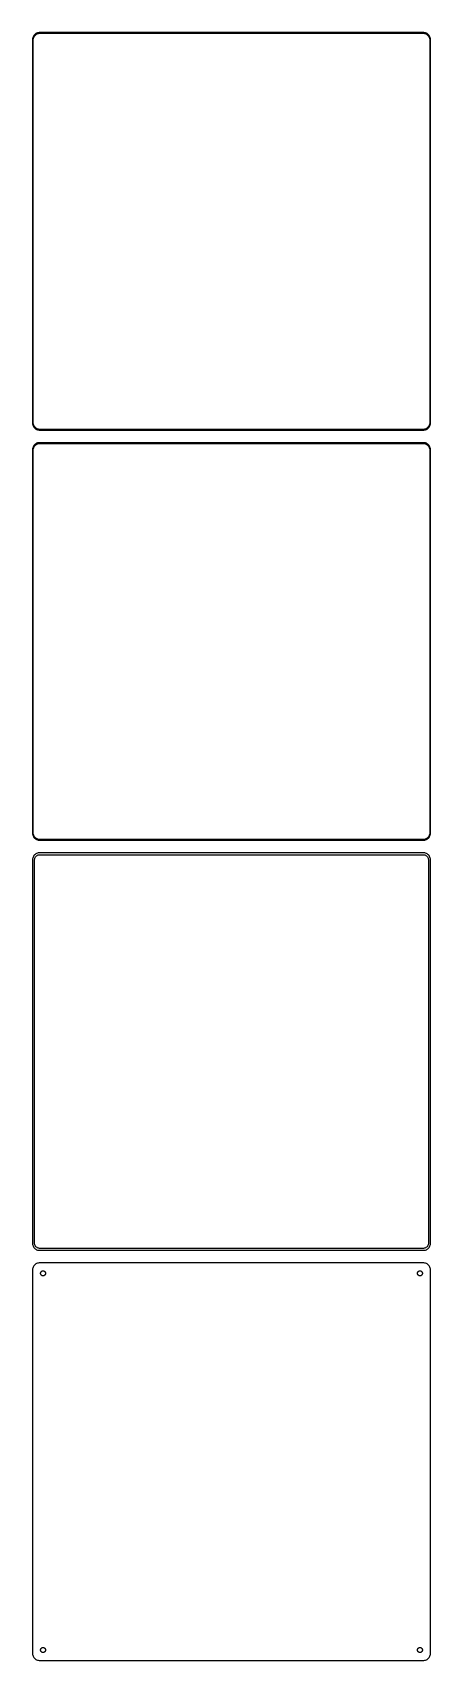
# Model space of a CAD drawing. Header units: metres. Extents: x -142 to 142, y 740 to 1906.
import ezdxf

# ---------------------------------------------------------------- set-up
doc = ezdxf.new("R2010")
doc.units = ezdxf.units.M

msp = doc.modelspace()

# ---------------------------------------------------------------- linework, layer by layer
for p, q in [((-142.343, 1902.74), (-142.461, 1902.13)), ((-142.149, 1903.34), (-142.343, 1902.74)), ((-141.882, 1903.91), (-142.149, 1903.34)), ((-141.963, 1901.85), (-141.851, 1902.43)), ((-141.545, 1904.44), (-141.882, 1903.91)), ((-141.851, 1902.43), (-141.666, 1903)), ((-141.666, 1903), (-141.412, 1903.54)), ((-141.145, 1904.92), (-141.545, 1904.44)), ((-141.412, 1903.54), (-141.093, 1904.04)), ((-140.687, 1905.35), (-141.145, 1904.92)), ((-141.093, 1904.04), (-140.713, 1904.5)), ((-140.713, 1904.5), (-140.278, 1904.91)), ((-140.179, 1905.72), (-140.687, 1905.35)), ((-140.278, 1904.91), (-139.795, 1905.26)), ((-139.629, 1906.02), (-140.179, 1905.72)), ((-139.795, 1905.26), (-139.272, 1905.55)), ((-139.045, 1906.26), (-139.629, 1906.02)), ((-139.272, 1905.55), (-138.718, 1905.77)), ((-138.437, 1906.41), (-139.045, 1906.26)), ((-138.718, 1905.77), (-138.14, 1905.92)), ((-137.814, 1906.49), (-138.437, 1906.41)), ((-138.14, 1905.92), (-137.548, 1905.99)), ((137.814, 1906.49), (-137.814, 1906.49)), ((-137.548, 1905.99), (137.548, 1905.99)), ((137.548, 1905.99), (138.14, 1905.92)), ((138.437, 1906.41), (137.814, 1906.49)), ((138.14, 1905.92), (138.718, 1905.77)), ((139.045, 1906.26), (138.437, 1906.41)), ((138.718, 1905.77), (139.272, 1905.55)), ((139.629, 1906.02), (139.045, 1906.26)), ((139.272, 1905.55), (139.795, 1905.26)), ((140.179, 1905.72), (139.629, 1906.02)), ((139.795, 1905.26), (140.278, 1904.91)), ((140.687, 1905.35), (140.179, 1905.72)), ((140.278, 1904.91), (140.713, 1904.5)), ((141.145, 1904.92), (140.687, 1905.35)), ((140.713, 1904.5), (141.093, 1904.04)), ((141.093, 1904.04), (141.412, 1903.54)), ((141.545, 1904.44), (141.145, 1904.92)), ((141.412, 1903.54), (141.666, 1903)), ((141.882, 1903.91), (141.545, 1904.44)), ((141.666, 1903), (141.851, 1902.43)), ((141.851, 1902.43), (141.963, 1901.85)), ((142.149, 1903.34), (141.882, 1903.91)), ((142.343, 1902.74), (142.149, 1903.34)), ((142.461, 1902.13), (142.343, 1902.74)), ((-142.461, 1902.13), (-142.5, 1901.5)), ((-142.5, 1901.5), (-142.5, 1626.5)), ((-142, 1901.25), (-141.963, 1901.85)), ((-142, 1626.75), (-142, 1901.25)), ((141.963, 1901.85), (142, 1901.25)), ((142, 1901.25), (142, 1626.75)), ((142.5, 1901.5), (142.461, 1902.13)), ((142.5, 1626.5), (142.5, 1901.5)), ((-142.5, 1626.5), (-142.461, 1625.87)), ((-142.461, 1625.87), (-142.343, 1625.26)), ((-142.343, 1625.26), (-142.149, 1624.66)), ((-142.149, 1624.66), (-141.882, 1624.09)), ((-141.963, 1626.15), (-142, 1626.75)), ((-141.851, 1625.57), (-141.963, 1626.15)), ((-141.882, 1624.09), (-141.545, 1623.56)), ((-141.666, 1625), (-141.851, 1625.57)), ((-141.412, 1624.46), (-141.666, 1625)), ((-141.545, 1623.56), (-141.145, 1623.08)), ((-141.093, 1623.96), (-141.412, 1624.46)), ((-141.145, 1623.08), (-140.687, 1622.65)), ((-140.713, 1623.5), (-141.093, 1623.96)), ((-140.278, 1623.09), (-140.713, 1623.5)), ((-140.687, 1622.65), (-140.179, 1622.28)), ((-139.795, 1622.74), (-140.278, 1623.09)), ((-140.179, 1622.28), (-139.629, 1621.98)), ((-139.272, 1622.45), (-139.795, 1622.74)), ((-138.718, 1622.23), (-139.272, 1622.45)), ((-138.14, 1622.08), (-138.718, 1622.23)), ((138.718, 1622.23), (138.14, 1622.08)), ((139.272, 1622.45), (138.718, 1622.23)), ((139.795, 1622.74), (139.272, 1622.45)), ((139.629, 1621.98), (140.179, 1622.28)), ((140.278, 1623.09), (139.795, 1622.74)), ((140.179, 1622.28), (140.687, 1622.65)), ((140.713, 1623.5), (140.278, 1623.09)), ((140.687, 1622.65), (141.145, 1623.08)), ((141.093, 1623.96), (140.713, 1623.5)), ((141.412, 1624.46), (141.093, 1623.96)), ((141.145, 1623.08), (141.545, 1623.56)), ((141.666, 1625), (141.412, 1624.46)), ((141.545, 1623.56), (141.882, 1624.09)), ((141.851, 1625.57), (141.666, 1625)), ((141.963, 1626.15), (141.851, 1625.57)), ((141.882, 1624.09), (142.149, 1624.66)), ((142, 1626.75), (141.963, 1626.15)), ((142.149, 1624.66), (142.343, 1625.26)), ((142.343, 1625.26), (142.461, 1625.87)), ((142.461, 1625.87), (142.5, 1626.5)), ((-141.545, 1610.44), (-141.882, 1609.91)), ((-141.145, 1610.92), (-141.545, 1610.44)), ((-140.687, 1611.35), (-141.145, 1610.92)), ((-141.093, 1610.04), (-140.713, 1610.5)), ((-140.713, 1610.5), (-140.278, 1610.91)), ((-140.179, 1611.72), (-140.687, 1611.35)), ((-140.278, 1610.91), (-139.795, 1611.26)), ((-139.629, 1612.02), (-140.179, 1611.72)), ((-139.795, 1611.26), (-139.272, 1611.55)), ((-139.629, 1621.98), (-139.045, 1621.74)), ((-139.045, 1612.26), (-139.629, 1612.02)), ((-139.272, 1611.55), (-138.718, 1611.77)), ((-139.045, 1621.74), (-138.437, 1621.59)), ((-138.437, 1612.41), (-139.045, 1612.26)), ((-138.718, 1611.77), (-138.14, 1611.92)), ((-138.437, 1621.59), (-137.814, 1621.51)), ((-137.814, 1612.49), (-138.437, 1612.41)), ((-137.548, 1622.01), (-138.14, 1622.08)), ((-138.14, 1611.92), (-137.548, 1611.99)), ((-137.814, 1621.51), (137.814, 1621.51)), ((137.814, 1612.49), (-137.814, 1612.49)), ((137.548, 1622.01), (-137.548, 1622.01)), ((-137.548, 1611.99), (137.548, 1611.99)), ((138.14, 1622.08), (137.548, 1622.01)), ((137.548, 1611.99), (138.14, 1611.92)), ((137.814, 1621.51), (138.437, 1621.59)), ((138.437, 1612.41), (137.814, 1612.49)), ((138.14, 1611.92), (138.718, 1611.77)), ((138.437, 1621.59), (139.045, 1621.74)), ((139.045, 1612.26), (138.437, 1612.41)), ((138.718, 1611.77), (139.272, 1611.55)), ((139.045, 1621.74), (139.629, 1621.98)), ((139.629, 1612.02), (139.045, 1612.26)), ((139.272, 1611.55), (139.795, 1611.26)), ((140.179, 1611.72), (139.629, 1612.02)), ((139.795, 1611.26), (140.278, 1610.91)), ((140.687, 1611.35), (140.179, 1611.72)), ((140.278, 1610.91), (140.713, 1610.5)), ((141.145, 1610.92), (140.687, 1611.35)), ((140.713, 1610.5), (141.093, 1610.04)), ((141.545, 1610.44), (141.145, 1610.92)), ((141.882, 1609.91), (141.545, 1610.44)), ((-142.461, 1608.13), (-142.5, 1607.5)), ((-142.5, 1607.5), (-142.5, 1332.5)), ((-142.343, 1608.74), (-142.461, 1608.13)), ((-142.149, 1609.34), (-142.343, 1608.74)), ((-141.882, 1609.91), (-142.149, 1609.34)), ((-142, 1607.25), (-141.963, 1607.85)), ((-142, 1332.75), (-142, 1607.25)), ((-141.963, 1607.85), (-141.851, 1608.43)), ((-141.851, 1608.43), (-141.666, 1609)), ((-141.666, 1609), (-141.412, 1609.54)), ((-141.412, 1609.54), (-141.093, 1610.04)), ((141.093, 1610.04), (141.412, 1609.54)), ((141.412, 1609.54), (141.666, 1609)), ((141.666, 1609), (141.851, 1608.43)), ((141.851, 1608.43), (141.963, 1607.85)), ((142.149, 1609.34), (141.882, 1609.91)), ((141.963, 1607.85), (142, 1607.25)), ((142, 1607.25), (142, 1332.75)), ((142.343, 1608.74), (142.149, 1609.34)), ((142.461, 1608.13), (142.343, 1608.74)), ((142.5, 1607.5), (142.461, 1608.13)), ((142.5, 1332.5), (142.5, 1607.5)), ((-142.5, 1332.5), (-142.461, 1331.87)), ((-142.461, 1331.87), (-142.343, 1331.26)), ((-142.343, 1331.26), (-142.149, 1330.66)), ((-142.149, 1330.66), (-141.882, 1330.09)), ((-141.963, 1332.15), (-142, 1332.75)), ((-141.851, 1331.57), (-141.963, 1332.15)), ((-141.666, 1331), (-141.851, 1331.57)), ((-141.412, 1330.46), (-141.666, 1331)), ((-141.093, 1329.96), (-141.412, 1330.46)), ((141.412, 1330.46), (141.093, 1329.96)), ((141.666, 1331), (141.412, 1330.46)), ((141.851, 1331.57), (141.666, 1331)), ((141.963, 1332.15), (141.851, 1331.57)), ((141.882, 1330.09), (142.149, 1330.66)), ((142, 1332.75), (141.963, 1332.15)), ((142.149, 1330.66), (142.343, 1331.26)), ((142.343, 1331.26), (142.461, 1331.87)), ((142.461, 1331.87), (142.5, 1332.5)), ((-141.882, 1330.09), (-141.545, 1329.56)), ((-141.545, 1329.56), (-141.145, 1329.08)), ((-141.145, 1329.08), (-140.687, 1328.65)), ((-140.713, 1329.5), (-141.093, 1329.96)), ((-140.278, 1329.09), (-140.713, 1329.5)), ((-140.687, 1328.65), (-140.179, 1328.28)), ((-139.795, 1328.74), (-140.278, 1329.09)), ((-140.179, 1328.28), (-139.629, 1327.98)), ((-139.272, 1328.45), (-139.795, 1328.74)), ((-139.629, 1327.98), (-139.045, 1327.74)), ((-138.718, 1328.23), (-139.272, 1328.45)), ((-139.045, 1327.74), (-138.437, 1327.59)), ((-138.14, 1328.08), (-138.718, 1328.23)), ((-138.437, 1327.59), (-137.814, 1327.51)), ((-137.548, 1328.01), (-138.14, 1328.08)), ((-137.814, 1327.51), (137.814, 1327.51)), ((137.548, 1328.01), (-137.548, 1328.01)), ((138.14, 1328.08), (137.548, 1328.01)), ((137.814, 1327.51), (138.437, 1327.59)), ((138.718, 1328.23), (138.14, 1328.08)), ((138.437, 1327.59), (139.045, 1327.74)), ((139.272, 1328.45), (138.718, 1328.23)), ((139.045, 1327.74), (139.629, 1327.98)), ((139.795, 1328.74), (139.272, 1328.45)), ((139.629, 1327.98), (140.179, 1328.28)), ((140.278, 1329.09), (139.795, 1328.74)), ((140.179, 1328.28), (140.687, 1328.65)), ((140.713, 1329.5), (140.278, 1329.09)), ((140.687, 1328.65), (141.145, 1329.08)), ((141.093, 1329.96), (140.713, 1329.5)), ((141.145, 1329.08), (141.545, 1329.56)), ((141.545, 1329.56), (141.882, 1330.09)), ((-142.461, 1314.13), (-142.5, 1313.5)), ((-142.5, 1313.5), (-142.5, 1038.5)), ((-142.343, 1314.74), (-142.461, 1314.13)), ((-142.149, 1315.34), (-142.343, 1314.74)), ((-141.882, 1315.91), (-142.149, 1315.34)), ((-141.545, 1316.44), (-141.882, 1315.91)), ((-141.145, 1316.92), (-141.545, 1316.44)), ((-140.687, 1317.35), (-141.145, 1316.92)), ((-141.119, 1313.25), (-141.089, 1313.73)), ((-141.119, 1038.75), (-141.119, 1313.25)), ((-141.089, 1313.73), (-140.998, 1314.21)), ((-140.998, 1314.21), (-140.848, 1314.67)), ((-140.848, 1314.67), (-140.641, 1315.11)), ((-140.179, 1317.72), (-140.687, 1317.35)), ((-140.641, 1315.11), (-140.38, 1315.52)), ((-140.38, 1315.52), (-140.071, 1315.9)), ((-139.629, 1318.02), (-140.179, 1317.72)), ((-140.071, 1315.9), (-139.716, 1316.23)), ((-139.716, 1316.23), (-139.323, 1316.52)), ((-139.045, 1318.26), (-139.629, 1318.02)), ((-139.323, 1316.52), (-138.898, 1316.75)), ((-138.437, 1318.41), (-139.045, 1318.26)), ((-138.898, 1316.75), (-138.446, 1316.93)), ((-138.446, 1316.93), (-137.975, 1317.05)), ((-137.814, 1318.49), (-138.437, 1318.41)), ((-137.975, 1317.05), (-137.493, 1317.11)), ((137.814, 1318.49), (-137.814, 1318.49)), ((-137.493, 1317.11), (137.493, 1317.11)), ((137.493, 1317.11), (137.975, 1317.05)), ((138.437, 1318.41), (137.814, 1318.49)), ((137.975, 1317.05), (138.446, 1316.93)), ((139.045, 1318.26), (138.437, 1318.41)), ((138.446, 1316.93), (138.898, 1316.75)), ((138.898, 1316.75), (139.323, 1316.52)), ((139.629, 1318.02), (139.045, 1318.26)), ((139.323, 1316.52), (139.716, 1316.23)), ((140.179, 1317.72), (139.629, 1318.02)), ((139.716, 1316.23), (140.071, 1315.9)), ((140.071, 1315.9), (140.38, 1315.52)), ((140.687, 1317.35), (140.179, 1317.72)), ((140.38, 1315.52), (140.641, 1315.11)), ((140.641, 1315.11), (140.848, 1314.67)), ((141.145, 1316.92), (140.687, 1317.35)), ((140.848, 1314.67), (140.998, 1314.21)), ((140.998, 1314.21), (141.089, 1313.73)), ((141.089, 1313.73), (141.119, 1313.25)), ((141.119, 1313.25), (141.119, 1038.75)), ((141.545, 1316.44), (141.145, 1316.92)), ((141.882, 1315.91), (141.545, 1316.44)), ((142.149, 1315.34), (141.882, 1315.91)), ((142.343, 1314.74), (142.149, 1315.34)), ((142.461, 1314.13), (142.343, 1314.74)), ((142.5, 1313.5), (142.461, 1314.13)), ((142.5, 1038.5), (142.5, 1313.5)), ((-141.089, 1038.27), (-141.119, 1038.75)), ((141.119, 1038.75), (141.089, 1038.27)), ((-142.5, 1038.5), (-142.461, 1037.87)), ((-142.461, 1037.87), (-142.343, 1037.26)), ((-142.343, 1037.26), (-142.149, 1036.66)), ((-142.149, 1036.66), (-141.882, 1036.09)), ((-141.882, 1036.09), (-141.545, 1035.56)), ((-141.545, 1035.56), (-141.145, 1035.08)), ((-141.145, 1035.08), (-140.687, 1034.65)), ((-140.998, 1037.79), (-141.089, 1038.27)), ((-140.848, 1037.33), (-140.998, 1037.79)), ((-140.641, 1036.89), (-140.848, 1037.33)), ((-140.687, 1034.65), (-140.179, 1034.28)), ((-140.38, 1036.48), (-140.641, 1036.89)), ((-140.071, 1036.1), (-140.38, 1036.48)), ((-140.179, 1034.28), (-139.629, 1033.98)), ((-139.716, 1035.77), (-140.071, 1036.1)), ((-139.323, 1035.48), (-139.716, 1035.77)), ((-139.629, 1033.98), (-139.045, 1033.74)), ((-138.898, 1035.25), (-139.323, 1035.48)), ((-139.045, 1033.74), (-138.437, 1033.59)), ((-138.446, 1035.07), (-138.898, 1035.25)), ((-137.975, 1034.95), (-138.446, 1035.07)), ((-138.437, 1033.59), (-137.814, 1033.51)), ((-137.493, 1034.89), (-137.975, 1034.95)), ((-137.814, 1033.51), (137.814, 1033.51)), ((137.493, 1034.89), (-137.493, 1034.89)), ((137.975, 1034.95), (137.493, 1034.89)), ((137.814, 1033.51), (138.437, 1033.59)), ((138.446, 1035.07), (137.975, 1034.95)), ((138.437, 1033.59), (139.045, 1033.74)), ((138.898, 1035.25), (138.446, 1035.07)), ((139.323, 1035.48), (138.898, 1035.25)), ((139.045, 1033.74), (139.629, 1033.98)), ((139.716, 1035.77), (139.323, 1035.48)), ((139.629, 1033.98), (140.179, 1034.28)), ((140.071, 1036.1), (139.716, 1035.77)), ((140.38, 1036.48), (140.071, 1036.1)), ((140.179, 1034.28), (140.687, 1034.65)), ((140.641, 1036.89), (140.38, 1036.48)), ((140.848, 1037.33), (140.641, 1036.89)), ((140.687, 1034.65), (141.145, 1035.08)), ((140.998, 1037.79), (140.848, 1037.33)), ((141.089, 1038.27), (140.998, 1037.79)), ((141.145, 1035.08), (141.545, 1035.56)), ((141.545, 1035.56), (141.882, 1036.09)), ((141.882, 1036.09), (142.149, 1036.66)), ((142.149, 1036.66), (142.343, 1037.26)), ((142.343, 1037.26), (142.461, 1037.87)), ((142.461, 1037.87), (142.5, 1038.5)), ((-142.461, 1020.13), (-142.5, 1019.5)), ((-142.5, 1019.5), (-142.5, 744.5)), ((-142.343, 1020.74), (-142.461, 1020.13)), ((-142.149, 1021.34), (-142.343, 1020.74)), ((-141.882, 1021.91), (-142.149, 1021.34)), ((-141.545, 1022.44), (-141.882, 1021.91)), ((-141.145, 1022.92), (-141.545, 1022.44)), ((-140.687, 1023.35), (-141.145, 1022.92)), ((-140.179, 1023.72), (-140.687, 1023.35)), ((-139.629, 1024.02), (-140.179, 1023.72)), ((-139.045, 1024.26), (-139.629, 1024.02)), ((-138.437, 1024.41), (-139.045, 1024.26)), ((-137.814, 1024.49), (-138.437, 1024.41)), ((137.814, 1024.49), (-137.814, 1024.49)), ((-136.8, 1017), (-136.786, 1017.23)), ((-136.786, 1016.77), (-136.8, 1017)), ((-136.786, 1017.23), (-136.743, 1017.45)), ((-136.743, 1016.55), (-136.786, 1016.77)), ((-136.743, 1017.45), (-136.674, 1017.66)), ((-136.674, 1016.34), (-136.743, 1016.55)), ((-136.674, 1017.66), (-136.577, 1017.87)), ((-136.577, 1016.13), (-136.674, 1016.34)), ((-136.577, 1017.87), (-136.456, 1018.06)), ((-136.456, 1015.94), (-136.577, 1016.13)), ((-136.456, 1018.06), (-136.312, 1018.23)), ((-136.312, 1015.77), (-136.456, 1015.94)), ((-136.312, 1018.23), (-136.147, 1018.39)), ((-136.147, 1015.61), (-136.312, 1015.77)), ((-136.147, 1018.39), (-135.964, 1018.52)), ((-135.964, 1015.48), (-136.147, 1015.61)), ((-135.964, 1018.52), (-135.766, 1018.63)), ((-135.766, 1015.37), (-135.964, 1015.48)), ((-135.766, 1018.63), (-135.556, 1018.71)), ((-135.556, 1015.29), (-135.766, 1015.37)), ((-135.556, 1018.71), (-135.337, 1018.77)), ((-135.337, 1015.23), (-135.556, 1015.29)), ((-135.337, 1018.77), (-135.113, 1018.8)), ((-135.113, 1018.8), (-134.887, 1018.8)), ((-134.887, 1018.8), (-134.663, 1018.77)), ((-134.663, 1018.77), (-134.444, 1018.71)), ((-134.444, 1015.29), (-134.663, 1015.23)), ((-134.444, 1018.71), (-134.234, 1018.63)), ((-134.234, 1015.37), (-134.444, 1015.29)), ((-134.234, 1018.63), (-134.036, 1018.52)), ((-134.036, 1015.48), (-134.234, 1015.37)), ((-134.036, 1018.52), (-133.853, 1018.39)), ((-133.853, 1015.61), (-134.036, 1015.48)), ((-133.853, 1018.39), (-133.688, 1018.23)), ((-133.688, 1015.77), (-133.853, 1015.61)), ((-133.688, 1018.23), (-133.544, 1018.06)), ((-133.544, 1015.94), (-133.688, 1015.77)), ((-133.544, 1018.06), (-133.423, 1017.87)), ((-133.423, 1016.13), (-133.544, 1015.94)), ((-133.423, 1017.87), (-133.326, 1017.66)), ((-133.326, 1016.34), (-133.423, 1016.13)), ((-133.326, 1017.66), (-133.257, 1017.45)), ((-133.257, 1016.55), (-133.326, 1016.34)), ((-133.257, 1017.45), (-133.214, 1017.23)), ((-133.214, 1016.77), (-133.257, 1016.55)), ((-133.214, 1017.23), (-133.2, 1017)), ((-133.2, 1017), (-133.214, 1016.77)), ((133.2, 1017), (133.214, 1017.23)), ((133.214, 1016.77), (133.2, 1017)), ((133.214, 1017.23), (133.257, 1017.45)), ((133.257, 1016.55), (133.214, 1016.77)), ((133.257, 1017.45), (133.326, 1017.66)), ((133.326, 1016.34), (133.257, 1016.55)), ((133.326, 1017.66), (133.423, 1017.87)), ((133.423, 1016.13), (133.326, 1016.34)), ((133.423, 1017.87), (133.544, 1018.06)), ((133.544, 1015.94), (133.423, 1016.13)), ((133.544, 1018.06), (133.688, 1018.23)), ((133.688, 1015.77), (133.544, 1015.94)), ((133.688, 1018.23), (133.853, 1018.39)), ((133.853, 1015.61), (133.688, 1015.77)), ((133.853, 1018.39), (134.036, 1018.52)), ((134.036, 1015.48), (133.853, 1015.61)), ((134.036, 1018.52), (134.234, 1018.63)), ((134.234, 1015.37), (134.036, 1015.48)), ((134.234, 1018.63), (134.444, 1018.71)), ((134.444, 1015.29), (134.234, 1015.37)), ((134.444, 1018.71), (134.663, 1018.77)), ((134.663, 1015.23), (134.444, 1015.29)), ((134.663, 1018.77), (134.887, 1018.8)), ((134.887, 1018.8), (135.113, 1018.8)), ((135.113, 1018.8), (135.337, 1018.77)), ((135.337, 1018.77), (135.556, 1018.71)), ((135.556, 1015.29), (135.337, 1015.23)), ((135.556, 1018.71), (135.766, 1018.63)), ((135.766, 1015.37), (135.556, 1015.29)), ((135.766, 1018.63), (135.964, 1018.52)), ((135.964, 1015.48), (135.766, 1015.37)), ((135.964, 1018.52), (136.147, 1018.39)), ((136.147, 1015.61), (135.964, 1015.48)), ((136.147, 1018.39), (136.312, 1018.23)), ((136.312, 1015.77), (136.147, 1015.61)), ((136.312, 1018.23), (136.456, 1018.06)), ((136.456, 1015.94), (136.312, 1015.77)), ((136.456, 1018.06), (136.577, 1017.87)), ((136.577, 1016.13), (136.456, 1015.94)), ((136.577, 1017.87), (136.674, 1017.66)), ((136.674, 1016.34), (136.577, 1016.13)), ((136.674, 1017.66), (136.743, 1017.45)), ((136.743, 1016.55), (136.674, 1016.34)), ((136.743, 1017.45), (136.786, 1017.23)), ((136.786, 1016.77), (136.743, 1016.55)), ((136.786, 1017.23), (136.8, 1017)), ((136.8, 1017), (136.786, 1016.77)), ((138.437, 1024.41), (137.814, 1024.49)), ((139.045, 1024.26), (138.437, 1024.41)), ((139.629, 1024.02), (139.045, 1024.26)), ((140.179, 1023.72), (139.629, 1024.02)), ((140.687, 1023.35), (140.179, 1023.72)), ((141.145, 1022.92), (140.687, 1023.35)), ((141.545, 1022.44), (141.145, 1022.92)), ((141.882, 1021.91), (141.545, 1022.44)), ((142.149, 1021.34), (141.882, 1021.91)), ((142.343, 1020.74), (142.149, 1021.34)), ((142.461, 1020.13), (142.343, 1020.74)), ((142.5, 1019.5), (142.461, 1020.13)), ((142.5, 744.5), (142.5, 1019.5)), ((-135.113, 1015.2), (-135.337, 1015.23)), ((-134.887, 1015.2), (-135.113, 1015.2)), ((-134.663, 1015.23), (-134.887, 1015.2)), ((134.887, 1015.2), (134.663, 1015.23)), ((135.113, 1015.2), (134.887, 1015.2)), ((135.337, 1015.23), (135.113, 1015.2)), ((-136.8, 747), (-136.786, 747.226)), ((-136.786, 746.774), (-136.8, 747)), ((-136.786, 747.226), (-136.743, 747.448)), ((-136.743, 747.448), (-136.674, 747.663)), ((-136.674, 747.663), (-136.577, 747.867)), ((-136.577, 747.867), (-136.456, 748.058)), ((-136.456, 748.058), (-136.312, 748.232)), ((-136.312, 748.232), (-136.147, 748.387)), ((-136.147, 748.387), (-135.964, 748.52)), ((-135.964, 748.52), (-135.766, 748.629)), ((-135.766, 748.629), (-135.556, 748.712)), ((-135.556, 748.712), (-135.337, 748.768)), ((-135.337, 748.768), (-135.113, 748.796)), ((-135.113, 748.796), (-134.887, 748.796)), ((-134.887, 748.796), (-134.663, 748.768)), ((-134.663, 748.768), (-134.444, 748.712)), ((-134.444, 748.712), (-134.234, 748.629)), ((-134.234, 748.629), (-134.036, 748.52)), ((-134.036, 748.52), (-133.853, 748.387)), ((-133.853, 748.387), (-133.688, 748.232)), ((-133.688, 748.232), (-133.544, 748.058)), ((-133.544, 748.058), (-133.423, 747.867)), ((-133.423, 747.867), (-133.326, 747.663)), ((-133.326, 747.663), (-133.257, 747.448)), ((-133.257, 747.448), (-133.214, 747.226)), ((-133.214, 747.226), (-133.2, 747)), ((-133.2, 747), (-133.214, 746.774)), ((133.2, 747), (133.214, 747.226)), ((133.214, 746.774), (133.2, 747)), ((133.214, 747.226), (133.257, 747.448)), ((133.257, 747.448), (133.326, 747.663)), ((133.326, 747.663), (133.423, 747.867)), ((133.423, 747.867), (133.544, 748.058)), ((133.544, 748.058), (133.688, 748.232)), ((133.688, 748.232), (133.853, 748.387)), ((133.853, 748.387), (134.036, 748.52)), ((134.036, 748.52), (134.234, 748.629)), ((134.234, 748.629), (134.444, 748.712)), ((134.444, 748.712), (134.663, 748.768)), ((134.663, 748.768), (134.887, 748.796)), ((134.887, 748.796), (135.113, 748.796)), ((135.113, 748.796), (135.337, 748.768)), ((135.337, 748.768), (135.556, 748.712)), ((135.556, 748.712), (135.766, 748.629)), ((135.766, 748.629), (135.964, 748.52)), ((135.964, 748.52), (136.147, 748.387)), ((136.147, 748.387), (136.312, 748.232)), ((136.312, 748.232), (136.456, 748.058)), ((136.456, 748.058), (136.577, 747.867)), ((136.577, 747.867), (136.674, 747.663)), ((136.674, 747.663), (136.743, 747.448)), ((136.743, 747.448), (136.786, 747.226)), ((136.786, 747.226), (136.8, 747)), ((136.8, 747), (136.786, 746.774)), ((-142.5, 744.5), (-142.461, 743.873)), ((-142.461, 743.873), (-142.343, 743.257)), ((-142.343, 743.257), (-142.149, 742.659)), ((-142.149, 742.659), (-141.882, 742.091)), ((-141.882, 742.091), (-141.545, 741.561)), ((-141.545, 741.561), (-141.145, 741.077)), ((-141.145, 741.077), (-140.687, 740.647)), ((-140.687, 740.647), (-140.179, 740.278)), ((-140.179, 740.278), (-139.629, 739.976)), ((-139.629, 739.976), (-139.045, 739.745)), ((-139.045, 739.745), (-138.437, 739.589)), ((-138.437, 739.589), (-137.814, 739.51)), ((-137.814, 739.51), (137.814, 739.51)), ((-136.743, 746.552), (-136.786, 746.774)), ((-136.674, 746.337), (-136.743, 746.552)), ((-136.577, 746.133), (-136.674, 746.337)), ((-136.456, 745.942), (-136.577, 746.133)), ((-136.312, 745.768), (-136.456, 745.942)), ((-136.147, 745.613), (-136.312, 745.768)), ((-135.964, 745.48), (-136.147, 745.613)), ((-135.766, 745.371), (-135.964, 745.48)), ((-135.556, 745.288), (-135.766, 745.371)), ((-135.337, 745.232), (-135.556, 745.288)), ((-135.113, 745.204), (-135.337, 745.232)), ((-134.887, 745.204), (-135.113, 745.204)), ((-134.663, 745.232), (-134.887, 745.204)), ((-134.444, 745.288), (-134.663, 745.232)), ((-134.234, 745.371), (-134.444, 745.288)), ((-134.036, 745.48), (-134.234, 745.371)), ((-133.853, 745.613), (-134.036, 745.48)), ((-133.688, 745.768), (-133.853, 745.613)), ((-133.544, 745.942), (-133.688, 745.768)), ((-133.423, 746.133), (-133.544, 745.942)), ((-133.326, 746.337), (-133.423, 746.133)), ((-133.257, 746.552), (-133.326, 746.337)), ((-133.214, 746.774), (-133.257, 746.552)), ((133.257, 746.552), (133.214, 746.774)), ((133.326, 746.337), (133.257, 746.552)), ((133.423, 746.133), (133.326, 746.337)), ((133.544, 745.942), (133.423, 746.133)), ((133.688, 745.768), (133.544, 745.942)), ((133.853, 745.613), (133.688, 745.768)), ((134.036, 745.48), (133.853, 745.613)), ((134.234, 745.371), (134.036, 745.48)), ((134.444, 745.288), (134.234, 745.371)), ((134.663, 745.232), (134.444, 745.288)), ((134.887, 745.204), (134.663, 745.232)), ((135.113, 745.204), (134.887, 745.204)), ((135.337, 745.232), (135.113, 745.204)), ((135.556, 745.288), (135.337, 745.232)), ((135.766, 745.371), (135.556, 745.288)), ((135.964, 745.48), (135.766, 745.371)), ((136.147, 745.613), (135.964, 745.48)), ((136.312, 745.768), (136.147, 745.613)), ((136.456, 745.942), (136.312, 745.768)), ((136.577, 746.133), (136.456, 745.942)), ((136.674, 746.337), (136.577, 746.133)), ((136.743, 746.552), (136.674, 746.337)), ((136.786, 746.774), (136.743, 746.552)), ((137.814, 739.51), (138.437, 739.589)), ((138.437, 739.589), (139.045, 739.745)), ((139.045, 739.745), (139.629, 739.976)), ((139.629, 739.976), (140.179, 740.278)), ((140.179, 740.278), (140.687, 740.647)), ((140.687, 740.647), (141.145, 741.077)), ((141.145, 741.077), (141.545, 741.561)), ((141.545, 741.561), (141.882, 742.091)), ((141.882, 742.091), (142.149, 742.659)), ((142.149, 742.659), (142.343, 743.257)), ((142.343, 743.257), (142.461, 743.873)), ((142.461, 743.873), (142.5, 744.5))]:
    msp.add_line(p, q)

doc.saveas('drawing.dxf')
